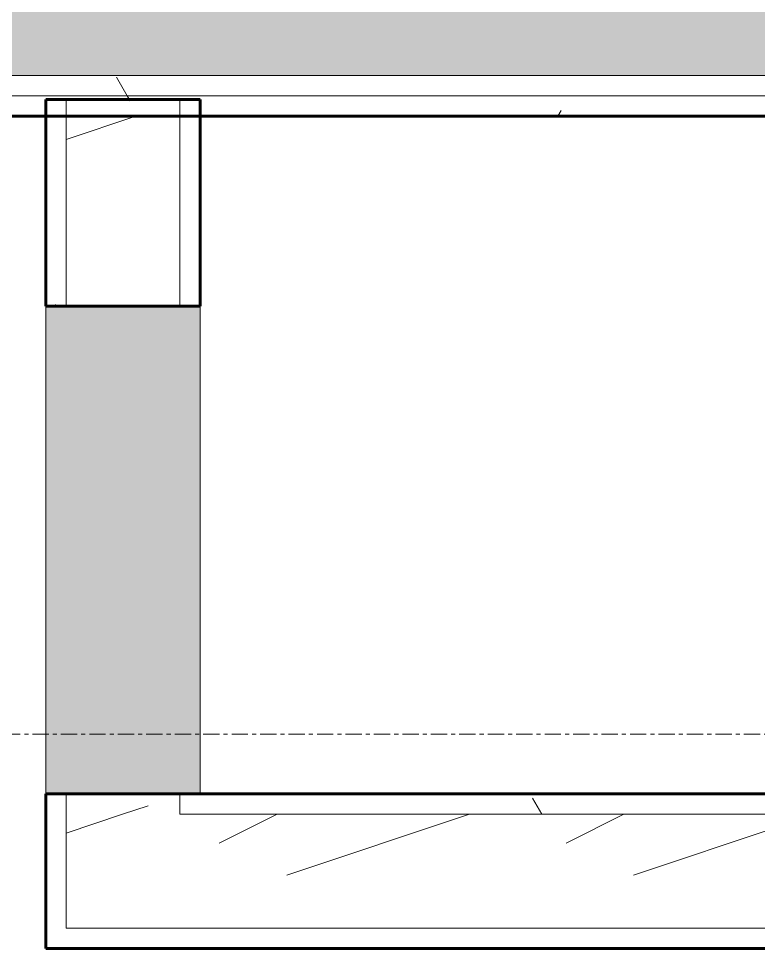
# Model space of a CAD drawing. Header units: inches. Extents: x -4169 to -1846, y 9706 to 12377.
# Drawn here: x -3524.76 to -3502.01, y 10809.6 to 10838.19 of the extents above; entities that cross this region are included whole.
import ezdxf

# ---------------------------------------------------------------- set-up
doc = ezdxf.new("R2010")
doc.units = ezdxf.units.IN
doc.header["$MEASUREMENT"] = 0
doc.linetypes.add('Grid Line 1_2_', pattern=[0.875, 0.5, -0.125, 0.125, -0.125])
for name, color, linetype, lineweight in [('0-1', 7, 'Continuous', 5), ('A-WALL', 113, 'Continuous', 18), ('A-WALL-1', 8, 'Continuous', 5), ('A-WALL-2', 250, 'Continuous', 60), ('A-WALL-3', 10, 'Continuous', 18), ('A-WALL-PATT-1', 7, 'Continuous', 9), ('A-WALL-PATT-2', 253, 'Continuous', 9), ('A-WALL-PATT-4', 111, 'Continuous', 9), ('I-WALL-3', 2, 'Continuous', 60), ('S-GRID-1', 1, 'Grid Line 1_2_', 9)]:
    doc.layers.add(name, color=color, linetype=linetype, lineweight=lineweight)
pattern_1 = [(0, (0, 0), (20.48, 5.12), [0.845, -14.515, 0.845, -14.515, -81.92]), (0, (0, 0), (20.48, 5.12), [-30.72, 0.845, -29.875, 0.845, -14.515, -35.84]), (0, (0, 0), (20.48, 5.12), [-76.8, 0.845, -9.395, 0.845, -24.755]), (120, (7.68, 2.56), (-14.67405, 15.1762003), [0.845, -14.515, 0.845, -14.515, -81.92]), (120, (7.68, 2.56), (-14.67405, 15.1762003), [-30.72, 0.845, -29.875, 0.845, -14.515, -35.84]), (120, (7.68, 2.56), (-14.67405, 15.1762003), [-76.8, 0.845, -9.395, 0.845, -24.755]), (240, (10.24, 12.8), (-5.80595, -20.2962003), [0.845, -14.515, 0.845, -14.515, -81.92]), (240, (10.24, 12.8), (-5.80595, -20.2962003), [-30.72, 0.845, -29.875, 0.845, -14.515, -35.84]), (240, (10.24, 12.8), (-5.80595, -20.2962003), [-76.8, 0.845, -9.395, 0.845, -24.755])]
pattern_2 = [(216.87, (4.265, 10.662), (31.9871619, 21.32545714), [5.331, -47.981]), (206.565, (10.662, 7.464), (-10.662476, -10.6620098), [11.921, -11.921]), (198.435, (10.662, 2.132), (-21.3244936, -10.6625869), [6.744, -26.974])]

# ---------------------------------------------------------------- blocks, each defined once
blk = doc.blocks.new('CTR - 1st Phase - Unit Layouts_rvt-1-ENLARGED RCP - 1ST FLOOR PLAN')
at = {"layer": 'A-WALL-1'}
blk.add_hatch(color=256, dxfattribs=at).paths.add_polyline_path([(-3519.799, 10814.353), (-3519.174, 10814.353), (-3519.174, 10829.353), (-3523.924, 10829.353), (-3523.924, 10814.353), (-3521.821, 10814.353)], flags=0)
at = {"layer": 'A-WALL-PATT-1'}
h = blk.add_hatch(dxfattribs=at)
h.set_pattern_fill('FP_1', color=256, style=0, pattern_type=2)
h.set_pattern_definition(pattern_1)
h.paths.add_polyline_path([(-3523.924, 10810.228), (-3523.299, 10810.228), (-3523.299, 10814.353), (-3523.924, 10814.353), (-3523.924, 10812.165)], flags=0)
h.paths.add_polyline_path([(-3523.924, 10829.353), (-3523.299, 10829.353), (-3523.299, 10835.189), (-3523.924, 10835.189), (-3523.924, 10832.273)], flags=0)
h = blk.add_hatch(dxfattribs=at)
h.set_pattern_fill('FP_1', color=256, style=0, pattern_type=2)
h.set_pattern_definition(pattern_1)
h.paths.add_polyline_path([(-3487.924, 10813.728), (-3487.924, 10814.353), (-3519.799, 10814.353), (-3519.799, 10813.728), (-3488.464, 10813.728)], flags=0)
at = {"layer": 'A-WALL-PATT-2'}
h = blk.add_hatch(dxfattribs=at)
h.set_pattern_fill('FP_2', color=256, style=0, pattern_type=2)
h.set_pattern_definition(pattern_2)
h.paths.add_polyline_path([(-3519.799, 10813.728), (-3519.799, 10814.353), (-3523.299, 10814.353), (-3523.299, 10813.728)], flags=0)
h.paths.add_polyline_path([(-3523.299, 10829.353), (-3519.799, 10829.353), (-3519.799, 10835.189), (-3523.299, 10835.189), (-3523.299, 10832.273)], flags=0)
h = blk.add_hatch(dxfattribs=at)
h.set_pattern_fill('FP_2', color=256, style=0, pattern_type=2)
h.set_pattern_definition(pattern_2)
h.paths.add_polyline_path([(-3488.22, 10810.228), (-3486.674, 10810.228), (-3486.674, 10813.728), (-3523.299, 10813.728), (-3523.299, 10810.228), (-3497.95, 10810.228)], flags=0)
at = {"layer": 'A-WALL-2'}
for p, q in [((-3523.924, 10829.353), (-3523.924, 10835.698)), ((-3523.924, 10835.698), (-3519.174, 10835.698)), ((-3519.174, 10835.698), (-3519.174, 10829.353)), ((-3519.174, 10829.353), (-3523.924, 10829.353)), ((-3523.924, 10814.353), (-3486.674, 10814.353)), ((-3523.924, 10809.603), (-3523.924, 10814.353)), ((-3486.674, 10809.603), (-3523.924, 10809.603))]:
    blk.add_line(p, q, dxfattribs=at)
at = {"layer": 'A-WALL-3'}
for p, q in [((-3523.299, 10835.698), (-3523.299, 10829.353)), ((-3519.799, 10835.698), (-3519.799, 10829.353)), ((-3523.924, 10829.353), (-3523.924, 10814.353)), ((-3519.174, 10814.353), (-3519.174, 10829.353)), ((-3523.299, 10814.353), (-3523.299, 10813.728)), ((-3519.799, 10814.353), (-3519.799, 10813.728)), ((-3523.299, 10813.728), (-3523.299, 10810.228)), ((-3486.674, 10813.728), (-3519.799, 10813.728)), ((-3486.674, 10810.228), (-3523.299, 10810.228))]:
    blk.add_line(p, q, dxfattribs=at)
blk = doc.blocks.new('CTR - 1st Phase - Shell_rvt-1-ENLARGED RCP - 1ST FLOOR PLAN')
at = {"layer": 'S-GRID-1'}
blk.add_line((-1846.456, 10816.189), (-4136.464, 10816.189), dxfattribs=at)

msp = doc.modelspace()

# ---------------------------------------------------------------- hatches: boundary and pattern name
at = {"layer": 'A-WALL-PATT-4'}
h = msp.add_hatch(dxfattribs=at)
h.set_pattern_fill('FP_12', color=256, style=0, pattern_type=2)
h.set_pattern_definition([(161.57, (0.32, 0.32), (-2.560496185, -0.000537386), [0, -18.214, 2.022, 0]), (18.43, (-0.32, 0.32), (-2.560496185, 0.000537386), [0, -18.214, 2.022, 0]), (108.43, (0.32, 0.32), (1.27922091, -6.400876726), [6.07, -14.166]), (71.57, (-0.32, 0.32), (1.27922091, 6.400876726), [6.07, -14.166])])
h.paths.add_polyline_path([(-3531.716, 10836.439), (-3486.674, 10836.439), (-3486.674, 10839.939), (-3822.724, 10839.939), (-3822.724, 10836.439), (-3558.059, 10836.439)], flags=0)
h = msp.add_hatch(dxfattribs=at)
h.set_pattern_fill('FP_1', color=256, style=0, pattern_type=2)
h.set_pattern_definition(pattern_1)
h.paths.add_polyline_path([(-3490.008, 10835.814), (-3487.299, 10835.814), (-3487.299, 10836.439), (-3822.724, 10836.439), (-3822.724, 10835.814), (-3497.95, 10835.814)], flags=0)
h = msp.add_hatch(dxfattribs=at)
h.set_pattern_fill('FP_1', color=256, style=0, pattern_type=2)
h.set_pattern_definition(pattern_1)
h.paths.add_polyline_path([(-3556.35, 10835.189), (-3487.924, 10835.189), (-3487.924, 10835.814), (-3822.724, 10835.814), (-3822.724, 10835.189), (-3557.48, 10835.189)], flags=0)

# ---------------------------------------------------------------- linework, layer by layer
at = {"layer": 'A-WALL'}
for p, q in [((-3822.724, 10836.439), (-3486.674, 10836.439)), ((-3822.724, 10835.814), (-3487.299, 10835.814))]:
    msp.add_line(p, q, dxfattribs=at)
at = {"layer": 'I-WALL-3'}
msp.add_line((-3487.924, 10835.189), (-3822.724, 10835.189), dxfattribs=at)

# ---------------------------------------------------------------- block references
at = {"layer": '0-1'}
for name in ['CTR - 1st Phase - Shell_rvt-1-ENLARGED RCP - 1ST FLOOR PLAN', 'CTR - 1st Phase - Unit Layouts_rvt-1-ENLARGED RCP - 1ST FLOOR PLAN']:
    msp.add_blockref(name, (0, 0), dxfattribs=at)

doc.saveas('drawing.dxf')
